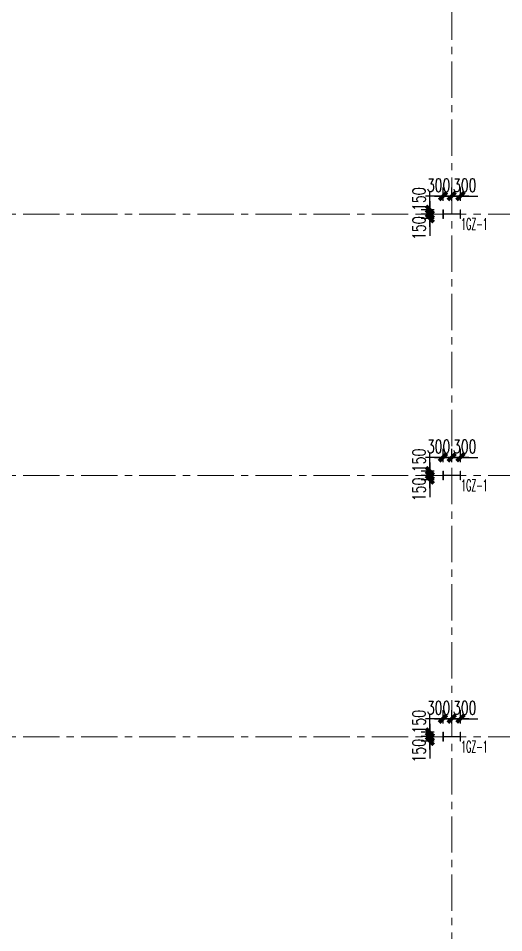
# Model space of a CAD drawing. Extents: x -1201378 to 2367219, y -619313 to 244905.
# Drawn here: x 103229 to 119930, y 148900 to 180395 of the extents above; entities that cross this region are included whole.
import ezdxf
from ezdxf.enums import TextEntityAlignment as Align

# ---------------------------------------------------------------- set-up
doc = ezdxf.new("R2010")
doc.units = 0
doc.header["$LTSCALE"] = 1000
doc.linetypes.add('CENTER', pattern=[2, 1.25, -0.25, 0.25, -0.25])
doc.layers.get('0').update_dxf_attribs({"linetype": 'CONTINUOUS'})
doc.layers.get('Defpoints').update_dxf_attribs({"linetype": 'CONTINUOUS'})
for name, color, linetype, lineweight in [('S-axis', 111, 'CONTINUOUS', 0), ('S-col', 2, 'CONTINUOUS', 0), ('S-dote', 5, 'CENTER', 0)]:
    doc.layers.add(name, color=color, linetype=linetype, lineweight=lineweight)
doc.layers.add('S-DIMZ', color=115, linetype='CONTINUOUS')
doc.layers.add('S-SGJ', color=21, linetype='CONTINUOUS')
doc.styles.add('SS1', font='tj-romans1.shx', dxfattribs={"width": 0.7, "bigfont": 'tj-hztxt1.shx'})
doc.dimstyles.new('S-150-ARCHI', dxfattribs={"dimscale": 150, "dimtxt": 3, "dimasz": 2, "dimexe": 2, "dimexo": 2, "dimgap": 1, "dimtad": 1, "dimdec": 0, "dimzin": 0, "dimdsep": 46, "dimtxsty": 'SS1', "dimblk1": 'TT', "dimblk2": 'TT', "dimsah": 1, "dimcen": 1, "dimclrd": 256, "dimclre": 256, "dimclrt": 256, "dimadec": 0, "dimazin": 0, "dimtfac": 1, "dimtdec": 0, "dimtix": 1, "dimtmove": 2, "dimatfit": 0, "dimldrblk": 'TT', "dimfxl": 2, "dimtolj": 1, "dimtzin": 0, "dimarcsym": 0})

# ---------------------------------------------------------------- blocks, each defined once
blk = doc.blocks.new('_FZH')
at = {"layer": 'S-col'}
blk.add_lwpolyline([(-0.375, -0.188), (-0.375, 0.187), (-0.36, 0.187), (-0.36, 0.005), (0.36, 0.005), (0.36, 0.187), (0.375, 0.187), (0.375, -0.188), (0.36, -0.188), (0.36, -0.005), (-0.36, -0.005), (-0.36, -0.188)], close=True, dxfattribs=at)
blk = doc.blocks.new('w4234324')
at = {"layer": 'S-col', "xscale": 800.0000000000005, "yscale": 800.0000000000005, "zscale": 800.0000000000005}
for p in [(-226954, 777820), (-226954, 768820), (-226954, 759820)]:
    blk.add_blockref('_FZH', p, dxfattribs=at)
blk = doc.blocks.new('1#轴网')
at = {"layer": 'S-dote'}
for p, q in [((-181858.5, 19033.1), (-181858.5, 124689.3)), ((-99358.5, 61027), (-216950.7, 61027)), ((-99358.5, 52027), (-216950.7, 52027)), ((-99358.5, 43027), (-216950.7, 43027))]:
    blk.add_line(p, q, dxfattribs=at)
blk = doc.blocks.new('TT')
blk.add_line((-0.97, 0), (0.97, 0))
at = {"const_width": 0.45}
blk.add_lwpolyline([(-0.44, -0.44), (0.44, 0.44)], dxfattribs=at)
blk = doc.blocks.new('*D4991')
at = {"layer": 'Defpoints', "color": 0, "transparency": 16777216}
for p in [(117390, 155652), (117842, 155652), (117842, 155502)]:
    blk.add_point(p, dxfattribs=at)
at = {"layer": 'S-DIMZ', "lineweight": -2, "transparency": 16777216}
for p, q in [((117390, 155952), (117390, 156252)), ((117542, 155652), (117090, 155652)), ((117390, 155502), (117390, 155652)), ((117542, 155502), (117090, 155502)), ((117390, 155202), (117390, 154902))]:
    blk.add_line(p, q, dxfattribs=at)
at = {"layer": 'S-DIMZ', "lineweight": -2, "transparency": 16777216, "xscale": 300, "yscale": 300, "zscale": 300}
for p, rotation in [((117390, 155652), 270), ((117390, 155502), 90)]:
    blk.add_blockref('TT', p, dxfattribs=dict(at, rotation=rotation))
at = {"layer": 'S-DIMZ', "transparency": 16777216, "insert": (117015, 155168), "char_height": 450, "attachment_point": 5, "rotation": 90, "style": 'SS1'}
blk.add_mtext('\\A1;150', dxfattribs=at)
blk = doc.blocks.new('*D4992')
at = {"layer": 'Defpoints', "color": 0, "transparency": 16777216}
for p in [(117390, 155802), (117842, 155802), (117842, 155652)]:
    blk.add_point(p, dxfattribs=at)
at = {"layer": 'S-DIMZ', "lineweight": -2, "transparency": 16777216}
for p, q in [((117390, 156102), (117390, 156402)), ((117542, 155802), (117090, 155802)), ((117542, 155652), (117090, 155652)), ((117390, 155652), (117390, 155802)), ((117390, 155352), (117390, 155052))]:
    blk.add_line(p, q, dxfattribs=at)
at = {"layer": 'S-DIMZ', "lineweight": -2, "transparency": 16777216, "xscale": 300, "yscale": 300, "zscale": 300}
for p, rotation in [((117390, 155802), 270), ((117390, 155652), 90)]:
    blk.add_blockref('TT', p, dxfattribs=dict(at, rotation=rotation))
at = {"layer": 'S-DIMZ', "transparency": 16777216, "insert": (117015, 156167), "char_height": 450, "attachment_point": 5, "rotation": 90, "style": 'SS1'}
blk.add_mtext('\\A1;150', dxfattribs=at)
blk = doc.blocks.new('*D4993')
at = {"layer": 'Defpoints', "color": 0, "transparency": 16777216}
for p in [(118142, 156270), (117842, 155802), (118142, 155802)]:
    blk.add_point(p, dxfattribs=at)
at = {"layer": 'S-DIMZ', "lineweight": -2, "transparency": 16777216}
for p, q in [((117842, 156102), (117842, 156570)), ((118142, 156102), (118142, 156570)), ((117542, 156270), (117242, 156270)), ((117842, 156270), (118142, 156270)), ((118442, 156270), (118742, 156270))]:
    blk.add_line(p, q, dxfattribs=at)
at = {"layer": 'S-DIMZ', "lineweight": -2, "transparency": 16777216, "xscale": 300, "yscale": 300, "zscale": 300}
blk.add_blockref('TT', (117842, 156270), dxfattribs=at)
at = {"layer": 'S-DIMZ', "lineweight": -2, "transparency": 16777216, "xscale": 300, "yscale": 300, "zscale": 300, "rotation": 180}
blk.add_blockref('TT', (118142, 156270), dxfattribs=at)
at = {"layer": 'S-DIMZ', "transparency": 16777216, "insert": (117689, 156645), "char_height": 450, "attachment_point": 5, "style": 'SS1'}
blk.add_mtext('\\A1;300', dxfattribs=at)
blk = doc.blocks.new('*D4994')
at = {"layer": 'Defpoints', "color": 0, "transparency": 16777216}
for p in [(118442, 156270), (118142, 155802), (118442, 155802)]:
    blk.add_point(p, dxfattribs=at)
at = {"layer": 'S-DIMZ', "lineweight": -2, "transparency": 16777216}
for p, q in [((118142, 156102), (118142, 156570)), ((118442, 156102), (118442, 156570)), ((117842, 156270), (117542, 156270)), ((118142, 156270), (118442, 156270)), ((118742, 156270), (119042, 156270))]:
    blk.add_line(p, q, dxfattribs=at)
at = {"layer": 'S-DIMZ', "lineweight": -2, "transparency": 16777216, "xscale": 300, "yscale": 300, "zscale": 300}
blk.add_blockref('TT', (118142, 156270), dxfattribs=at)
at = {"layer": 'S-DIMZ', "lineweight": -2, "transparency": 16777216, "xscale": 300, "yscale": 300, "zscale": 300, "rotation": 180}
blk.add_blockref('TT', (118442, 156270), dxfattribs=at)
at = {"layer": 'S-DIMZ', "transparency": 16777216, "insert": (118589, 156645), "char_height": 450, "attachment_point": 5, "style": 'SS1'}
blk.add_mtext('\\A1;300', dxfattribs=at)
blk = doc.blocks.new('*D4971')
at = {"layer": 'Defpoints', "color": 0, "transparency": 16777216}
for p in [(117390, 164652), (117842, 164652), (117842, 164502)]:
    blk.add_point(p, dxfattribs=at)
at = {"layer": 'S-DIMZ', "lineweight": -2, "transparency": 16777216}
for p, q in [((117390, 164952), (117390, 165252)), ((117542, 164652), (117090, 164652)), ((117542, 164502), (117090, 164502)), ((117390, 164502), (117390, 164652)), ((117390, 164202), (117390, 163902))]:
    blk.add_line(p, q, dxfattribs=at)
at = {"layer": 'S-DIMZ', "lineweight": -2, "transparency": 16777216, "xscale": 300, "yscale": 300, "zscale": 300}
for p, rotation in [((117390, 164652), 270), ((117390, 164502), 90)]:
    blk.add_blockref('TT', p, dxfattribs=dict(at, rotation=rotation))
at = {"layer": 'S-DIMZ', "transparency": 16777216, "insert": (117015, 164168), "char_height": 450, "attachment_point": 5, "rotation": 90, "style": 'SS1'}
blk.add_mtext('\\A1;150', dxfattribs=at)
blk = doc.blocks.new('*D4972')
at = {"layer": 'Defpoints', "color": 0, "transparency": 16777216}
for p in [(117390, 164802), (117842, 164802), (117842, 164652)]:
    blk.add_point(p, dxfattribs=at)
at = {"layer": 'S-DIMZ', "lineweight": -2, "transparency": 16777216}
for p, q in [((117390, 165102), (117390, 165402)), ((117542, 164802), (117090, 164802)), ((117390, 164652), (117390, 164802)), ((117542, 164652), (117090, 164652)), ((117390, 164352), (117390, 164052))]:
    blk.add_line(p, q, dxfattribs=at)
at = {"layer": 'S-DIMZ', "lineweight": -2, "transparency": 16777216, "xscale": 300, "yscale": 300, "zscale": 300}
for p, rotation in [((117390, 164802), 270), ((117390, 164652), 90)]:
    blk.add_blockref('TT', p, dxfattribs=dict(at, rotation=rotation))
at = {"layer": 'S-DIMZ', "transparency": 16777216, "insert": (117015, 165167), "char_height": 450, "attachment_point": 5, "rotation": 90, "style": 'SS1'}
blk.add_mtext('\\A1;150', dxfattribs=at)
blk = doc.blocks.new('*D4973')
at = {"layer": 'Defpoints', "color": 0, "transparency": 16777216}
for p in [(118142, 165270), (117842, 164802), (118142, 164802)]:
    blk.add_point(p, dxfattribs=at)
at = {"layer": 'S-DIMZ', "lineweight": -2, "transparency": 16777216}
for p, q in [((117842, 165102), (117842, 165570)), ((118142, 165102), (118142, 165570)), ((117542, 165270), (117242, 165270)), ((117842, 165270), (118142, 165270)), ((118442, 165270), (118742, 165270))]:
    blk.add_line(p, q, dxfattribs=at)
at = {"layer": 'S-DIMZ', "lineweight": -2, "transparency": 16777216, "xscale": 300, "yscale": 300, "zscale": 300}
blk.add_blockref('TT', (117842, 165270), dxfattribs=at)
at = {"layer": 'S-DIMZ', "lineweight": -2, "transparency": 16777216, "xscale": 300, "yscale": 300, "zscale": 300, "rotation": 180}
blk.add_blockref('TT', (118142, 165270), dxfattribs=at)
at = {"layer": 'S-DIMZ', "transparency": 16777216, "insert": (117689, 165645), "char_height": 450, "attachment_point": 5, "style": 'SS1'}
blk.add_mtext('\\A1;300', dxfattribs=at)
blk = doc.blocks.new('*D4974')
at = {"layer": 'Defpoints', "color": 0, "transparency": 16777216}
for p in [(118442, 165270), (118142, 164802), (118442, 164802)]:
    blk.add_point(p, dxfattribs=at)
at = {"layer": 'S-DIMZ', "lineweight": -2, "transparency": 16777216}
for p, q in [((118142, 165102), (118142, 165570)), ((118442, 165102), (118442, 165570)), ((117842, 165270), (117542, 165270)), ((118142, 165270), (118442, 165270)), ((118742, 165270), (119042, 165270))]:
    blk.add_line(p, q, dxfattribs=at)
at = {"layer": 'S-DIMZ', "lineweight": -2, "transparency": 16777216, "xscale": 300, "yscale": 300, "zscale": 300}
blk.add_blockref('TT', (118142, 165270), dxfattribs=at)
at = {"layer": 'S-DIMZ', "lineweight": -2, "transparency": 16777216, "xscale": 300, "yscale": 300, "zscale": 300, "rotation": 180}
blk.add_blockref('TT', (118442, 165270), dxfattribs=at)
at = {"layer": 'S-DIMZ', "transparency": 16777216, "insert": (118589, 165645), "char_height": 450, "attachment_point": 5, "style": 'SS1'}
blk.add_mtext('\\A1;300', dxfattribs=at)
blk = doc.blocks.new('*D5011')
at = {"layer": 'Defpoints', "color": 0, "transparency": 16777216}
for p in [(117390, 173652), (117842, 173652), (117842, 173502)]:
    blk.add_point(p, dxfattribs=at)
at = {"layer": 'S-DIMZ', "lineweight": -2, "transparency": 16777216}
for p, q in [((117390, 173952), (117390, 174252)), ((117542, 173652), (117090, 173652)), ((117390, 173502), (117390, 173652)), ((117542, 173502), (117090, 173502)), ((117390, 173202), (117390, 172902))]:
    blk.add_line(p, q, dxfattribs=at)
at = {"layer": 'S-DIMZ', "lineweight": -2, "transparency": 16777216, "xscale": 300, "yscale": 300, "zscale": 300}
for p, rotation in [((117390, 173652), 270), ((117390, 173502), 90)]:
    blk.add_blockref('TT', p, dxfattribs=dict(at, rotation=rotation))
at = {"layer": 'S-DIMZ', "transparency": 16777216, "insert": (117015, 173168), "char_height": 450, "attachment_point": 5, "rotation": 90, "style": 'SS1'}
blk.add_mtext('\\A1;150', dxfattribs=at)
blk = doc.blocks.new('*D5012')
at = {"layer": 'Defpoints', "color": 0, "transparency": 16777216}
for p in [(117390, 173802), (117842, 173802), (117842, 173652)]:
    blk.add_point(p, dxfattribs=at)
at = {"layer": 'S-DIMZ', "lineweight": -2, "transparency": 16777216}
for p, q in [((117390, 174102), (117390, 174402)), ((117542, 173802), (117090, 173802)), ((117542, 173652), (117090, 173652)), ((117390, 173652), (117390, 173802)), ((117390, 173352), (117390, 173052))]:
    blk.add_line(p, q, dxfattribs=at)
at = {"layer": 'S-DIMZ', "lineweight": -2, "transparency": 16777216, "xscale": 300, "yscale": 300, "zscale": 300}
for p, rotation in [((117390, 173802), 270), ((117390, 173652), 90)]:
    blk.add_blockref('TT', p, dxfattribs=dict(at, rotation=rotation))
at = {"layer": 'S-DIMZ', "transparency": 16777216, "insert": (117015, 174167), "char_height": 450, "attachment_point": 5, "rotation": 90, "style": 'SS1'}
blk.add_mtext('\\A1;150', dxfattribs=at)
blk = doc.blocks.new('*D5013')
at = {"layer": 'Defpoints', "color": 0, "transparency": 16777216}
for p in [(118142, 174270), (117842, 173802), (118142, 173802)]:
    blk.add_point(p, dxfattribs=at)
at = {"layer": 'S-DIMZ', "lineweight": -2, "transparency": 16777216}
for p, q in [((117842, 174102), (117842, 174570)), ((118142, 174102), (118142, 174570)), ((117542, 174270), (117242, 174270)), ((117842, 174270), (118142, 174270)), ((118442, 174270), (118742, 174270))]:
    blk.add_line(p, q, dxfattribs=at)
at = {"layer": 'S-DIMZ', "lineweight": -2, "transparency": 16777216, "xscale": 300, "yscale": 300, "zscale": 300}
blk.add_blockref('TT', (117842, 174270), dxfattribs=at)
at = {"layer": 'S-DIMZ', "lineweight": -2, "transparency": 16777216, "xscale": 300, "yscale": 300, "zscale": 300, "rotation": 180}
blk.add_blockref('TT', (118142, 174270), dxfattribs=at)
at = {"layer": 'S-DIMZ', "transparency": 16777216, "insert": (117689, 174645), "char_height": 450, "attachment_point": 5, "style": 'SS1'}
blk.add_mtext('\\A1;300', dxfattribs=at)
blk = doc.blocks.new('*D5014')
at = {"layer": 'Defpoints', "color": 0, "transparency": 16777216}
for p in [(118442, 174270), (118142, 173802), (118442, 173802)]:
    blk.add_point(p, dxfattribs=at)
at = {"layer": 'S-DIMZ', "lineweight": -2, "transparency": 16777216}
for p, q in [((118142, 174102), (118142, 174570)), ((118442, 174102), (118442, 174570)), ((117842, 174270), (117542, 174270)), ((118142, 174270), (118442, 174270)), ((118742, 174270), (119042, 174270))]:
    blk.add_line(p, q, dxfattribs=at)
at = {"layer": 'S-DIMZ', "lineweight": -2, "transparency": 16777216, "xscale": 300, "yscale": 300, "zscale": 300}
blk.add_blockref('TT', (118142, 174270), dxfattribs=at)
at = {"layer": 'S-DIMZ', "lineweight": -2, "transparency": 16777216, "xscale": 300, "yscale": 300, "zscale": 300, "rotation": 180}
blk.add_blockref('TT', (118442, 174270), dxfattribs=at)
at = {"layer": 'S-DIMZ', "transparency": 16777216, "insert": (118589, 174645), "char_height": 450, "attachment_point": 5, "style": 'SS1'}
blk.add_mtext('\\A1;300', dxfattribs=at)

msp = doc.modelspace()

# ---------------------------------------------------------------- block references
at = {"layer": 'S-axis'}
msp.add_blockref('1#轴网', (300000, 112624.8), dxfattribs=at)
at = {"layer": 'S-col'}
msp.add_blockref('w4234324', (345095.7, -604168.2), dxfattribs=at)

# ---------------------------------------------------------------- texts
at = {"layer": 'S-SGJ', "style": 'SS1', "width": 0.5}
for p in [(118465.5, 173308.2), (118465.5, 164308.2), (118465.5, 155308.2)]:
    msp.add_text('1GZ-1', height=400, dxfattribs=at).set_placement(p, align=Align.MIDDLE_LEFT)

# ---------------------------------------------------------------- dimensions: what is measured, and where the dimension line sits
at = {"layer": 'S-DIMZ'}
for base, p1, p2, picture, middle in [((118141.5, 174270), (117841.5, 173801.8), (118141.5, 173801.8), '*D5013', (117688.6, 174645)), ((118441.5, 174270), (118141.5, 173801.8), (118441.5, 173801.8), '*D5014', (118589.3, 174645)), ((118141.5, 165270), (117841.5, 164801.8), (118141.5, 164801.8), '*D4973', (117688.6, 165645)), ((118441.5, 165270), (118141.5, 164801.8), (118441.5, 164801.8), '*D4974', (118589.3, 165645)), ((118141.5, 156270), (117841.5, 155801.8), (118141.5, 155801.8), '*D4993', (117688.6, 156645)), ((118441.5, 156270), (118141.5, 155801.8), (118441.5, 155801.8), '*D4994', (118589.3, 156645))]:
    dim = msp.add_linear_dim(base=base, p1=p1, p2=p2, dimstyle='S-150-ARCHI', dxfattribs=at)
    dim.commit()
    dim.dimension.update_dxf_attribs({"geometry": picture, "text_midpoint": middle, "dimtype": 160})
for base, p1, p2, picture, middle in [((117390.1, 173801.8), (117841.5, 173651.8), (117841.5, 173801.8), '*D5012', (117015.1, 174166.7)), ((117390.1, 173651.8), (117841.5, 173501.8), (117841.5, 173651.8), '*D5011', (117015.1, 173168)), ((117390.1, 164801.8), (117841.5, 164651.8), (117841.5, 164801.8), '*D4972', (117015.1, 165166.7)), ((117390.1, 164651.8), (117841.5, 164501.8), (117841.5, 164651.8), '*D4971', (117015.1, 164168)), ((117390.1, 155801.8), (117841.5, 155651.8), (117841.5, 155801.8), '*D4992', (117015.1, 156166.7)), ((117390.1, 155651.8), (117841.5, 155501.8), (117841.5, 155651.8), '*D4991', (117015.1, 155168))]:
    dim = msp.add_linear_dim(base=base, p1=p1, p2=p2, angle=90, dimstyle='S-150-ARCHI', dxfattribs=at)
    dim.commit()
    dim.dimension.update_dxf_attribs({"geometry": picture, "text_midpoint": middle, "dimtype": 160})

doc.saveas('drawing.dxf')
